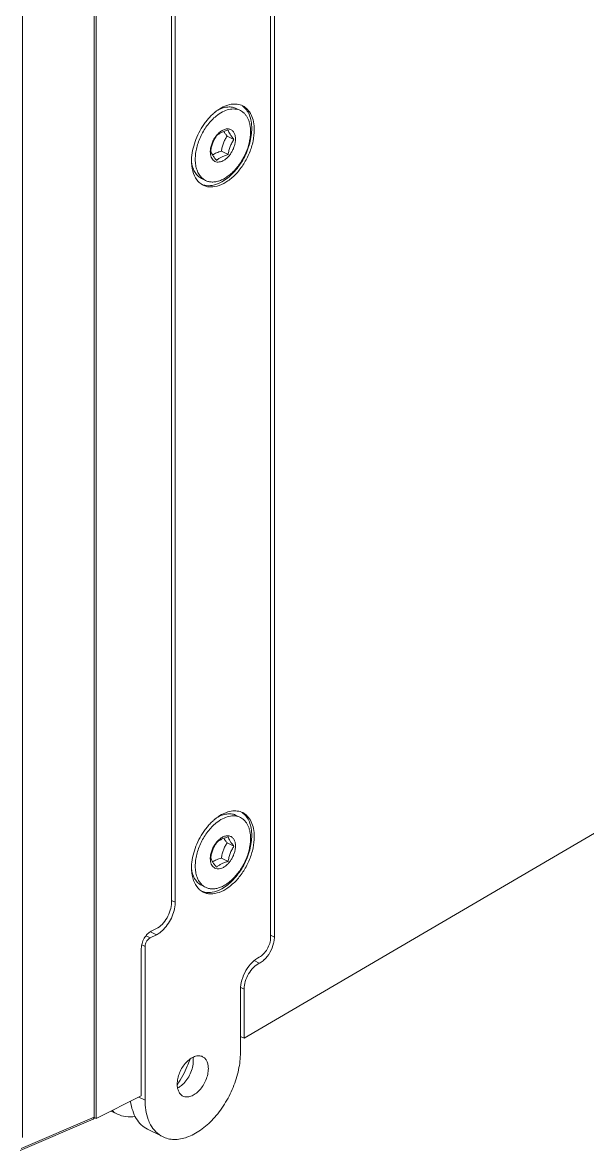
# Model space of a CAD drawing. Header units: millimetres. Extents: x 0 to 1782, y 0 to 1260.
# Drawn here: x 1024.4 to 1104, y 670 to 828.9 of the extents above; entities that cross this region are included whole.
import ezdxf

# ---------------------------------------------------------------- set-up
doc = ezdxf.new("R2010")
doc.units = ezdxf.units.MM
doc.header["$LTSCALE"] = 0.1
doc.layers.get('0').update_dxf_attribs({"lineweight": 13})

msp = doc.modelspace()

# ---------------------------------------------------------------- linework, layer by layer
for p, q in [((1034.51, 674.65), (1034.51, 930.17)), ((1034.79, 930.8), (1034.79, 674.45)), ((1059.36, 929.88), (1059.36, 699.95)), ((1059.89, 930.35), (1059.89, 700.01)), ((1024.43, 923.04), (1024.43, 672.53)), ((1045.39, 910.98), (1045.39, 704.87)), ((1045.92, 704.92), (1045.92, 911.47)), ((1055.1, 816.47), (1054.53, 816.75)), ((1053.24, 812.88), (1054.19, 812.41)), ((1052.43, 810.74), (1053.38, 810.27)), ((1050.18, 806.63), (1049.61, 806.92)), ((1222.05, 783.22), (1055.64, 685.76)), ((1055.1, 716.88), (1054.53, 717.16)), ((1053.24, 713.29), (1054.19, 712.81)), ((1052.43, 711.15), (1053.38, 710.67)), ((1050.18, 707.04), (1049.61, 707.32)), ((1045.39, 705.18), (1045.92, 704.92)), ((1042.56, 700.86), (1043.27, 701.21)), ((1041.82, 700.19), (1042.39, 699.9)), ((1042.39, 699.9), (1043.27, 700.35)), ((1043.27, 700.35), (1042.44, 700.76)), ((1059.36, 700.27), (1059.89, 700.01)), ((1041.15, 698.42), (1041.15, 677.63)), ((1041.68, 698.68), (1041.22, 698.91)), ((1041.68, 677.03), (1041.68, 698.68)), ((1057.05, 696.71), (1057.77, 696.35)), ((1055.64, 692.69), (1055.15, 692.93)), ((1055.11, 692.63), (1055.11, 683.75)), ((1055.64, 685.76), (1055.64, 692.69)), ((1055.64, 685.76), (1055.11, 686.02)), ((1041.15, 677.63), (1034.79, 674.45)), ((1040.81, 677.47), (1041.68, 677.03)), ((1036.91, 675.51), (1037.78, 675.08)), ((1034.37, 674.37), (1024.1, 669.96)), ((1034.51, 674.65), (1024.24, 670.23)), ((1034.49, 674.6), (1034.79, 674.45)), ((1034.49, 674.52), (1034.5, 674.59)), ((1024.43, 671.79), (1024.43, 672.53)), ((1042.03, 672.96), (1044.15, 671.9))]:
    msp.add_line(p, q)
for centre, radius, start, end in [((1057.2, 809.53), 8.79, 137.9713, 140.1188), ((1056.1, 810.65), 7.22, 129.4363, 131.2144), ((1055.94, 810.85), 6.96, 128.4667, 129.4308), ((1057.58, 809.22), 9.28, 140.9666, 143.1078), ((1057.37, 809.38), 9.02, 140.1138, 140.9609), ((1054.55, 810.67), 3.63, 140.2604, 141.3367), ((1053.61, 810.67), 2.74, 177.7374, 179.9812), ((1055.01, 809.34), 6.79, 177.6901, 179.9866), ((1054.73, 809.34), 6.51, 179.9993, 180.6386), ((1054.55, 809.34), 6.33, 180.633, 182.4723), ((1055.45, 809.32), 7.23, 175.6834, 177.6938), ((1054.53, 809.61), 5.78, 179.9997, 180.3946), ((1055.94, 711.25), 6.96, 128.4667, 129.4308), ((1057.58, 709.62), 9.28, 140.9666, 143.1078), ((1057.37, 709.79), 9.02, 140.1138, 140.9609), ((1057.2, 709.94), 8.79, 137.9713, 140.1188), ((1056.1, 711.05), 7.22, 129.4363, 131.2144), ((1054.55, 711.08), 3.63, 140.2604, 141.3367), ((1053.61, 711.07), 2.74, 177.7374, 179.9812), ((1055.01, 709.75), 6.79, 177.6901, 179.9866), ((1054.73, 709.75), 6.51, 179.9993, 180.6386), ((1054.55, 709.75), 6.33, 180.633, 182.4723), ((1055.45, 709.73), 7.23, 175.6834, 177.6938), ((1054.53, 710.01), 5.78, 179.9997, 180.3946), ((1041.91, 704.92), 4.01, 358.4779, 359.9939), ((1056.15, 699.32), 3.39, 306.5151, 312.09), ((1033.97, 687.67), 14.86, 340.5102, 340.8721), ((1034.03, 674.64), 0.475, 353.5922, 0.0712)]:
    msp.add_arc(centre, radius, start, end)
for points, knots in [([(1055.43, 817.14), (1055.2, 817.26), (1054.66, 817.42), (1053.78, 817.39), (1052.87, 817.11), (1052.3, 816.79), (1052.01, 816.59)], [0, 0, 0, 0, 0.219948, 0.454327, 0.713041, 1, 1, 1, 1]), ([(1054.53, 816.75), (1054.45, 816.8), (1054.26, 816.87), (1053.97, 816.95), (1053.66, 816.98), (1053.23, 816.98), (1052.66, 816.86), (1052.23, 816.68), (1052.01, 816.57)], [0, 0, 0, 0, 0.112614, 0.226645, 0.343414, 0.464076, 0.720174, 1, 1, 1, 1]), ([(1055.41, 817.12), (1055.62, 816.97), (1056, 816.58), (1056.41, 815.83), (1056.66, 814.93), (1056.71, 814.28), (1056.71, 813.94)], [0, 0, 0, 0, 0.217901, 0.453619, 0.713902, 1, 1, 1, 1]), ([(1057.06, 813.76), (1057.06, 814.14), (1057, 814.87), (1056.69, 815.86), (1056.17, 816.65), (1055.69, 817.01), (1055.43, 817.14)], [0, 0, 0, 0, 0.289697, 0.549619, 0.782844, 1, 1, 1, 1]), ([(1048.75, 809.61), (1048.75, 809.88), (1048.79, 810.44), (1048.95, 811.28), (1049.21, 812.12), (1049.56, 812.95), (1049.99, 813.75), (1050.5, 814.48), (1051.06, 815.14), (1051.48, 815.52), (1051.69, 815.7)], [0, 0, 0, 0, 0.116806, 0.239924, 0.367596, 0.497769, 0.628246, 0.756805, 0.88134, 1, 1, 1, 1]), ([(1051.34, 816.08), (1051.29, 816.03), (1051.05, 815.82), (1050.83, 815.59), (1050.67, 815.41)], [0, 0, 0, 0, 0.245176, 1, 1, 1, 1]), ([(1052.01, 816.59), (1051.97, 816.57), (1051.84, 816.48), (1051.7, 816.38), (1051.61, 816.3)], [0, 0, 0, 0, 0.246416, 1, 1, 1, 1]), ([(1051.69, 815.7), (1051.97, 815.92), (1052.54, 816.3), (1053.31, 816.61), (1053.91, 816.7), (1054.33, 816.7), (1054.73, 816.63), (1054.98, 816.53), (1055.1, 816.47)], [0, 0, 0, 0, 0.291244, 0.551557, 0.670988, 0.784382, 0.893361, 1, 1, 1, 1]), ([(1055.1, 816.47), (1055.21, 816.42), (1055.43, 816.28), (1055.71, 816.02), (1055.96, 815.71), (1056.17, 815.35), (1056.33, 814.94), (1056.49, 814.32), (1056.53, 813.83), (1056.53, 813.5)], [0, 0, 0, 0, 0.107708, 0.217562, 0.331488, 0.451034, 0.577277, 0.710835, 1, 1, 1, 1]), ([(1050.16, 814.79), (1049.61, 814.06), (1048.74, 812.49), (1048.31, 810.74), (1048.24, 809.87)], [0, 0, 0, 0, 0.510183, 1, 1, 1, 1]), ([(1049.84, 805.96), (1050.01, 805.88), (1050.35, 805.75), (1051.13, 805.66), (1052.19, 805.87), (1053.43, 806.55), (1054.6, 807.6), (1055.62, 808.95), (1056.42, 810.5), (1056.93, 812.12), (1057.06, 813.23), (1057.06, 813.76)], [0, 0, 0, 0, 0.044791, 0.091008, 0.191722, 0.307743, 0.438536, 0.579787, 0.725109, 0.867368, 1, 1, 1, 1]), ([(1053.38, 813.73), (1053.21, 813.68), (1052.89, 813.59), (1052.44, 813.4), (1052.06, 813.18), (1051.84, 813), (1051.75, 812.91)], [0, 0, 0, 0, 0.282128, 0.545391, 0.783916, 1, 1, 1, 1]), ([(1054.41, 812.44), (1054.41, 812.61), (1054.38, 812.87), (1054.28, 813.19), (1054.18, 813.4), (1054.05, 813.57), (1053.9, 813.71), (1053.72, 813.81), (1053.52, 813.88), (1053.31, 813.9), (1053.09, 813.88), (1052.87, 813.82), (1052.55, 813.68), (1052.16, 813.42), (1051.89, 813.14), (1051.76, 812.99)], [0, 0, 0, 0, 0.137226, 0.199628, 0.258051, 0.313111, 0.36577, 0.417313, 0.469181, 0.522765, 0.579221, 0.639363, 0.703639, 0.844529, 1, 1, 1, 1]), ([(1054.19, 812.41), (1054.09, 812.53), (1053.91, 812.76), (1053.67, 813.11), (1053.49, 813.43), (1053.41, 813.63), (1053.38, 813.73)], [0, 0, 0, 0, 0.303897, 0.576139, 0.80705, 1, 1, 1, 1]), ([(1056.71, 813.94), (1056.71, 813.9), (1056.7, 813.75), (1056.7, 813.61), (1056.69, 813.5)], [0, 0, 0, 0, 0.246822, 1, 1, 1, 1]), ([(1056.53, 813.5), (1056.53, 813.27), (1056.5, 812.8), (1056.38, 812.08), (1056.2, 811.36), (1055.85, 810.4), (1055.38, 809.48), (1054.8, 808.65), (1054.32, 808.08), (1053.81, 807.58), (1053.28, 807.16), (1052.74, 806.82), (1052.19, 806.58), (1051.65, 806.43), (1051.12, 806.39), (1050.63, 806.45), (1050.32, 806.56), (1050.18, 806.63)], [0, 0, 0, 0, 0.064756, 0.132625, 0.202911, 0.274835, 0.419955, 0.491499, 0.561172, 0.628211, 0.691982, 0.752026, 0.80812, 0.860338, 0.90911, 0.955266, 1, 1, 1, 1]), ([(1051.72, 812.94), (1051.59, 812.78), (1051.37, 812.45), (1051.11, 811.91), (1050.93, 811.34), (1050.88, 810.96), (1050.87, 810.77)], [0, 0, 0, 0, 0.253745, 0.511129, 0.762731, 1, 1, 1, 1]), ([(1050.87, 810.67), (1050.87, 810.53), (1050.89, 810.27), (1050.99, 809.91), (1051.15, 809.61), (1051.38, 809.38), (1051.66, 809.24), (1051.97, 809.2), (1052.31, 809.25), (1052.66, 809.38), (1053, 809.6), (1053.33, 809.89), (1053.63, 810.24), (1053.9, 810.64), (1054.12, 811.08), (1054.28, 811.53), (1054.38, 811.99), (1054.41, 812.29), (1054.41, 812.44)], [0, 0, 0, 0, 0.063432, 0.121097, 0.173353, 0.221646, 0.268442, 0.316664, 0.368797, 0.426311, 0.489599, 0.558188, 0.630979, 0.706458, 0.782875, 0.858401, 0.931288, 1, 1, 1, 1]), ([(1051.75, 812.91), (1051.64, 812.76), (1051.44, 812.43), (1051.2, 811.91), (1051.03, 811.35), (1050.96, 810.97), (1050.93, 810.77)], [0, 0, 0, 0, 0.244691, 0.494024, 0.746612, 1, 1, 1, 1]), ([(1056.69, 813.5), (1056.64, 812.77), (1056.33, 811.28), (1055.37, 809.23), (1054.02, 807.49), (1052.88, 806.61), (1052.29, 806.32)], [0, 0, 0, 0, 0.251011, 0.515758, 0.771967, 1, 1, 1, 1]), ([(1053.24, 812.88), (1053.14, 812.73), (1052.94, 812.4), (1052.7, 811.88), (1052.53, 811.32), (1052.46, 810.94), (1052.43, 810.74)], [0, 0, 0, 0, 0.244691, 0.494024, 0.746612, 1, 1, 1, 1]), ([(1052.76, 813.53), (1052.83, 813.42), (1052.99, 813.2), (1053.15, 812.99), (1053.24, 812.88)], [0, 0, 0, 0, 0.477159, 1, 1, 1, 1]), ([(1053.38, 810.27), (1053.41, 810.46), (1053.48, 810.84), (1053.65, 811.4), (1053.89, 811.93), (1054.09, 812.25), (1054.19, 812.41)], [0, 0, 0, 0, 0.253388, 0.505976, 0.755309, 1, 1, 1, 1]), ([(1050.93, 810.77), (1050.96, 810.68), (1051.04, 810.47), (1051.22, 810.15), (1051.46, 809.81), (1051.64, 809.57), (1051.75, 809.45)], [0, 0, 0, 0, 0.19295, 0.423862, 0.696103, 1, 1, 1, 1]), ([(1052.43, 810.74), (1052.31, 810.71), (1052.08, 810.64), (1051.75, 810.52), (1051.45, 810.39), (1051.27, 810.28), (1051.18, 810.22)], [0, 0, 0, 0, 0.26949, 0.528241, 0.772467, 1, 1, 1, 1]), ([(1048.23, 809.07), (1048.25, 808.57), (1048.4, 807.63), (1048.86, 806.79), (1049.16, 806.48)], [0, 0, 0, 0, 0.538208, 1, 1, 1, 1]), ([(1048.25, 809.08), (1048.29, 808.83), (1048.4, 808.37), (1048.65, 807.84), (1048.9, 807.48), (1049.12, 807.25), (1049.35, 807.06), (1049.53, 806.96), (1049.61, 806.92)], [0, 0, 0, 0, 0.28024, 0.536469, 0.657078, 0.773726, 0.887585, 1, 1, 1, 1]), ([(1049.68, 806.99), (1049.53, 807.13), (1049.25, 807.47), (1048.97, 808.08), (1048.79, 808.79), (1048.75, 809.3), (1048.75, 809.57)], [0, 0, 0, 0, 0.219997, 0.457821, 0.717529, 1, 1, 1, 1]), ([(1051.75, 809.45), (1051.84, 809.54), (1052.06, 809.71), (1052.44, 809.94), (1052.89, 810.12), (1053.21, 810.22), (1053.38, 810.27)], [0, 0, 0, 0, 0.216084, 0.454609, 0.717871, 1, 1, 1, 1]), ([(1049.16, 806.48), (1049.21, 806.43), (1049.41, 806.22), (1049.65, 806.06), (1049.84, 805.96)], [0, 0, 0, 0, 0.254873, 1, 1, 1, 1]), ([(1050.08, 805.94), (1050.04, 805.94), (1049.89, 805.98), (1049.74, 806.03), (1049.63, 806.07)], [0, 0, 0, 0, 0.252158, 1, 1, 1, 1]), ([(1050.18, 806.63), (1050.09, 806.68), (1049.91, 806.78), (1049.75, 806.92), (1049.68, 806.99)], [0, 0, 0, 0, 0.496629, 1, 1, 1, 1]), ([(1052.29, 806.32), (1051.93, 806.14), (1051.2, 805.87), (1050.42, 805.86), (1050.08, 805.94)], [0, 0, 0, 0, 0.531178, 1, 1, 1, 1]), ([(1052.01, 717), (1051.97, 716.98), (1051.84, 716.88), (1051.7, 716.78), (1051.61, 716.7)], [0, 0, 0, 0, 0.246416, 1, 1, 1, 1]), ([(1051.69, 716.1), (1051.97, 716.33), (1052.54, 716.71), (1053.31, 717.01), (1053.91, 717.11), (1054.33, 717.11), (1054.73, 717.03), (1054.98, 716.94), (1055.1, 716.88)], [0, 0, 0, 0, 0.291244, 0.551557, 0.670988, 0.784382, 0.893361, 1, 1, 1, 1]), ([(1055.43, 717.55), (1055.2, 717.67), (1054.66, 717.83), (1053.78, 717.8), (1052.87, 717.52), (1052.3, 717.19), (1052.01, 717)], [0, 0, 0, 0, 0.219948, 0.454327, 0.713041, 1, 1, 1, 1]), ([(1054.53, 717.16), (1054.45, 717.2), (1054.26, 717.28), (1053.97, 717.36), (1053.66, 717.39), (1053.23, 717.38), (1052.66, 717.27), (1052.23, 717.09), (1052.01, 716.97)], [0, 0, 0, 0, 0.112614, 0.226645, 0.343414, 0.464076, 0.720174, 1, 1, 1, 1]), ([(1055.1, 716.88), (1055.21, 716.82), (1055.43, 716.69), (1055.71, 716.43), (1055.96, 716.12), (1056.17, 715.75), (1056.33, 715.35), (1056.49, 714.73), (1056.53, 714.24), (1056.53, 713.9)], [0, 0, 0, 0, 0.107708, 0.217562, 0.331488, 0.451034, 0.577277, 0.710835, 1, 1, 1, 1]), ([(1055.25, 717.63), (1055.31, 717.6), (1055.36, 717.56), (1055.41, 717.53), (1055.62, 717.37), (1056, 716.98), (1056.41, 716.23), (1056.66, 715.33), (1056.71, 714.68), (1056.71, 714.35)], [-0.05281, -0.05281, -0.05281, -0.05281, 0, 0, 0, 0.217901, 0.453619, 0.713902, 1, 1, 1, 1]), ([(1057.06, 714.17), (1057.06, 714.55), (1057, 715.27), (1056.69, 716.26), (1056.17, 717.05), (1055.69, 717.42), (1055.43, 717.55)], [0, 0, 0, 0, 0.289697, 0.549619, 0.782844, 1, 1, 1, 1]), ([(1050.16, 715.19), (1049.61, 714.47), (1048.74, 712.89), (1048.31, 711.14), (1048.24, 710.27)], [0, 0, 0, 0, 0.510183, 1, 1, 1, 1]), ([(1048.75, 710.01), (1048.75, 710.29), (1048.79, 710.84), (1048.95, 711.68), (1049.21, 712.53), (1049.56, 713.36), (1049.99, 714.16), (1050.5, 714.89), (1051.06, 715.55), (1051.48, 715.93), (1051.69, 716.1)], [0, 0, 0, 0, 0.116806, 0.239924, 0.367596, 0.497769, 0.628246, 0.756805, 0.88134, 1, 1, 1, 1]), ([(1051.34, 716.49), (1051.29, 716.43), (1051.05, 716.22), (1050.83, 716), (1050.67, 715.82)], [0, 0, 0, 0, 0.245176, 1, 1, 1, 1]), ([(1049.84, 706.37), (1050.01, 706.29), (1050.35, 706.16), (1051.13, 706.07), (1052.19, 706.28), (1053.43, 706.96), (1054.6, 708.01), (1055.62, 709.36), (1056.42, 710.9), (1056.93, 712.53), (1057.06, 713.63), (1057.06, 714.17)], [0, 0, 0, 0, 0.044791, 0.091008, 0.191722, 0.307743, 0.438536, 0.579787, 0.725109, 0.867368, 1, 1, 1, 1]), ([(1056.53, 713.9), (1056.53, 713.67), (1056.5, 713.2), (1056.38, 712.49), (1056.2, 711.77), (1055.85, 710.81), (1055.38, 709.89), (1054.8, 709.06), (1054.32, 708.49), (1053.81, 707.99), (1053.28, 707.57), (1052.74, 707.23), (1052.19, 706.99), (1051.65, 706.84), (1051.12, 706.8), (1050.63, 706.86), (1050.32, 706.97), (1050.18, 707.04)], [0, 0, 0, 0, 0.064756, 0.132625, 0.202911, 0.274835, 0.419955, 0.491499, 0.561172, 0.628211, 0.691982, 0.752026, 0.80812, 0.860338, 0.90911, 0.955266, 1, 1, 1, 1]), ([(1053.38, 714.14), (1053.21, 714.09), (1052.89, 713.99), (1052.44, 713.81), (1052.06, 713.59), (1051.84, 713.41), (1051.75, 713.32)], [0, 0, 0, 0, 0.282128, 0.545391, 0.783916, 1, 1, 1, 1]), ([(1054.41, 712.84), (1054.41, 713.02), (1054.38, 713.28), (1054.28, 713.6), (1054.18, 713.81), (1054.05, 713.98), (1053.9, 714.12), (1053.72, 714.22), (1053.52, 714.28), (1053.31, 714.3), (1053.09, 714.28), (1052.87, 714.23), (1052.55, 714.09), (1052.16, 713.83), (1051.89, 713.55), (1051.76, 713.4)], [0, 0, 0, 0, 0.137226, 0.199628, 0.258051, 0.313111, 0.36577, 0.417313, 0.469181, 0.522765, 0.579221, 0.639363, 0.703639, 0.844529, 1, 1, 1, 1]), ([(1056.69, 713.9), (1056.64, 713.17), (1056.33, 711.69), (1055.37, 709.63), (1054.02, 707.89), (1052.88, 707.02), (1052.29, 706.72)], [0, 0, 0, 0, 0.251011, 0.515758, 0.771967, 1, 1, 1, 1]), ([(1052.76, 713.94), (1052.83, 713.83), (1052.99, 713.61), (1053.15, 713.4), (1053.24, 713.29)], [0, 0, 0, 0, 0.477159, 1, 1, 1, 1]), ([(1054.19, 712.81), (1054.09, 712.94), (1053.91, 713.17), (1053.67, 713.52), (1053.49, 713.84), (1053.41, 714.04), (1053.38, 714.14)], [0, 0, 0, 0, 0.303897, 0.576139, 0.80705, 1, 1, 1, 1]), ([(1056.71, 714.35), (1056.71, 714.31), (1056.7, 714.16), (1056.7, 714.01), (1056.69, 713.9)], [0, 0, 0, 0, 0.246822, 1, 1, 1, 1]), ([(1051.72, 713.34), (1051.59, 713.19), (1051.37, 712.85), (1051.11, 712.31), (1050.93, 711.75), (1050.88, 711.37), (1050.87, 711.18)], [0, 0, 0, 0, 0.253745, 0.511129, 0.762731, 1, 1, 1, 1]), ([(1050.87, 711.07), (1050.87, 710.94), (1050.89, 710.68), (1050.99, 710.32), (1051.15, 710.02), (1051.38, 709.79), (1051.66, 709.65), (1051.97, 709.6), (1052.31, 709.65), (1052.66, 709.79), (1053, 710.01), (1053.33, 710.3), (1053.63, 710.65), (1053.9, 711.05), (1054.12, 711.49), (1054.28, 711.94), (1054.38, 712.39), (1054.41, 712.7), (1054.41, 712.84)], [0, 0, 0, 0, 0.063432, 0.121097, 0.173353, 0.221646, 0.268442, 0.316664, 0.368797, 0.426311, 0.489599, 0.558188, 0.630979, 0.706458, 0.782875, 0.858401, 0.931288, 1, 1, 1, 1]), ([(1051.75, 713.32), (1051.64, 713.17), (1051.44, 712.84), (1051.2, 712.32), (1051.03, 711.76), (1050.96, 711.37), (1050.93, 711.18)], [0, 0, 0, 0, 0.244691, 0.494024, 0.746612, 1, 1, 1, 1]), ([(1053.24, 713.29), (1053.14, 713.13), (1052.94, 712.81), (1052.7, 712.29), (1052.53, 711.73), (1052.46, 711.34), (1052.43, 711.15)], [0, 0, 0, 0, 0.244691, 0.494024, 0.746612, 1, 1, 1, 1]), ([(1053.38, 710.67), (1053.41, 710.87), (1053.48, 711.25), (1053.65, 711.81), (1053.89, 712.33), (1054.09, 712.66), (1054.19, 712.81)], [0, 0, 0, 0, 0.253388, 0.505976, 0.755309, 1, 1, 1, 1]), ([(1050.93, 711.18), (1050.96, 711.09), (1051.04, 710.88), (1051.22, 710.56), (1051.46, 710.21), (1051.64, 709.98), (1051.75, 709.86)], [0, 0, 0, 0, 0.19295, 0.423862, 0.696103, 1, 1, 1, 1]), ([(1052.43, 711.15), (1052.31, 711.12), (1052.08, 711.05), (1051.75, 710.93), (1051.45, 710.79), (1051.27, 710.69), (1051.18, 710.63)], [0, 0, 0, 0, 0.26949, 0.528241, 0.772467, 1, 1, 1, 1]), ([(1051.75, 709.86), (1051.84, 709.95), (1052.06, 710.12), (1052.44, 710.35), (1052.89, 710.53), (1053.21, 710.63), (1053.38, 710.67)], [0, 0, 0, 0, 0.216084, 0.454609, 0.717871, 1, 1, 1, 1]), ([(1048.23, 709.47), (1048.25, 708.97), (1048.4, 708.04), (1048.86, 707.2), (1049.16, 706.89)], [0, 0, 0, 0, 0.538208, 1, 1, 1, 1]), ([(1048.25, 709.48), (1048.29, 709.24), (1048.4, 708.77), (1048.65, 708.24), (1048.9, 707.89), (1049.12, 707.66), (1049.35, 707.47), (1049.53, 707.37), (1049.61, 707.32)], [0, 0, 0, 0, 0.28024, 0.536469, 0.657078, 0.773726, 0.887585, 1, 1, 1, 1]), ([(1049.68, 707.39), (1049.53, 707.53), (1049.25, 707.87), (1048.97, 708.49), (1048.79, 709.2), (1048.75, 709.71), (1048.75, 709.97)], [0, 0, 0, 0, 0.219997, 0.457821, 0.717529, 1, 1, 1, 1]), ([(1050.18, 707.04), (1050.09, 707.09), (1049.91, 707.19), (1049.75, 707.32), (1049.68, 707.39)], [0, 0, 0, 0, 0.496629, 1, 1, 1, 1]), ([(1049.16, 706.89), (1049.21, 706.83), (1049.41, 706.63), (1049.65, 706.46), (1049.84, 706.37)], [0, 0, 0, 0, 0.254873, 1, 1, 1, 1]), ([(1050.08, 706.34), (1050.04, 706.35), (1049.89, 706.39), (1049.74, 706.44), (1049.63, 706.48)], [0, 0, 0, 0, 0.252158, 1, 1, 1, 1]), ([(1052.29, 706.72), (1051.93, 706.54), (1051.2, 706.28), (1050.42, 706.27), (1050.08, 706.34)], [0, 0, 0, 0, 0.531178, 1, 1, 1, 1]), ([(1045.39, 704.87), (1045.39, 704.51), (1045.27, 703.76), (1044.81, 702.71), (1044.15, 701.81), (1043.57, 701.36), (1043.27, 701.21)], [0, 0, 0, 0, 0.246829, 0.511783, 0.770291, 1, 1, 1, 1]), ([(1044.09, 700.92), (1044.36, 701.16), (1044.85, 701.72), (1045.42, 702.69), (1045.8, 703.73), (1045.91, 704.46), (1045.92, 704.81)], [0, 0, 0, 0, 0.245527, 0.503743, 0.759948, 1, 1, 1, 1]), ([(1042.56, 700.86), (1042.36, 700.76), (1041.98, 700.46), (1041.53, 699.86), (1041.23, 699.16), (1041.15, 698.66), (1041.15, 698.42)], [0, 0, 0, 0, 0.2297, 0.488215, 0.753182, 1, 1, 1, 1]), ([(1043.68, 700.59), (1043.72, 700.62), (1043.86, 700.72), (1043.99, 700.83), (1044.09, 700.92)], [0, 0, 0, 0, 0.24412, 1, 1, 1, 1]), ([(1041.68, 698.68), (1041.68, 698.81), (1041.72, 699.06), (1041.87, 699.41), (1042.09, 699.7), (1042.29, 699.85), (1042.39, 699.9)], [0, 0, 0, 0, 0.246818, 0.511785, 0.7703, 1, 1, 1, 1]), ([(1043.27, 700.35), (1043.31, 700.36), (1043.45, 700.44), (1043.58, 700.52), (1043.68, 700.59)], [0, 0, 0, 0, 0.242791, 1, 1, 1, 1]), ([(1059.36, 699.95), (1059.36, 699.67), (1059.26, 699.11), (1058.92, 698.32), (1058.42, 697.65), (1057.99, 697.31), (1057.77, 697.2)], [0, 0, 0, 0, 0.246829, 0.511783, 0.770291, 1, 1, 1, 1]), ([(1059.78, 699.15), (1059.8, 699.22), (1059.86, 699.5), (1059.89, 699.79), (1059.89, 700.01)], [0, 0, 0, 0, 0.25964, 1, 1, 1, 1]), ([(1058.43, 696.81), (1058.76, 697.11), (1059.33, 697.84), (1059.68, 698.7), (1059.78, 699.15)], [0, 0, 0, 0, 0.492729, 1, 1, 1, 1]), ([(1057.77, 697.2), (1057.39, 697.01), (1056.67, 696.45), (1055.84, 695.33), (1055.27, 694.02), (1055.11, 693.08), (1055.11, 692.63)], [0, 0, 0, 0, 0.229709, 0.488217, 0.753171, 1, 1, 1, 1]), ([(1055.64, 692.69), (1055.64, 693.05), (1055.76, 693.8), (1056.22, 694.85), (1056.89, 695.75), (1057.47, 696.2), (1057.77, 696.35)], [0, 0, 0, 0, 0.247007, 0.51213, 0.770611, 1, 1, 1, 1]), ([(1057.77, 696.35), (1057.81, 696.37), (1057.94, 696.44), (1058.08, 696.53), (1058.17, 696.6)], [0, 0, 0, 0, 0.241392, 1, 1, 1, 1]), ([(1055.11, 683.75), (1055.11, 682.94), (1054.91, 681.25), (1054.14, 678.79), (1052.93, 676.44), (1051.38, 674.39), (1049.6, 672.79), (1047.97, 671.9), (1046.68, 671.55), (1045.78, 671.48), (1044.92, 671.58), (1044.39, 671.77), (1044.15, 671.9)], [0, 0, 0, 0, 0.13258, 0.274771, 0.420026, 0.561219, 0.691965, 0.807944, 0.860208, 0.909027, 0.955226, 1, 1, 1, 1]), ([(1049.78, 683.17), (1049.62, 683.25), (1049.23, 683.33), (1048.62, 683.21), (1048, 682.87), (1047.42, 682.35), (1046.92, 681.68), (1046.52, 680.92), (1046.27, 680.11), (1046.2, 679.56), (1046.2, 679.3)], [0, 0, 0, 0, 0.090494, 0.191264, 0.307352, 0.438213, 0.57954, 0.724921, 0.867307, 1, 1, 1, 1]), ([(1048.03, 682.85), (1048.01, 682.81), (1047.99, 682.76), (1047.98, 682.71), (1047.87, 682.41), (1047.4, 681.21), (1046.78, 680.07), (1046.24, 679.26), (1046.23, 679.25), (1046.22, 679.23), (1046.21, 679.21)], [-0.038075, -0.038075, -0.038075, -0.038075, 0, 0, 0, 0.249533, 1, 1, 1, 1.015784, 1.015784, 1.015784, 1.015784]), ([(1048.47, 682.55), (1048.47, 682.25), (1048.39, 681.64), (1048.08, 680.75), (1047.6, 679.93), (1047.19, 679.45), (1046.96, 679.24)], [0, 0, 0, 0, 0.238358, 0.494499, 0.753531, 1, 1, 1, 1]), ([(1048.42, 683.09), (1048.43, 683.05), (1048.46, 682.87), (1048.47, 682.69), (1048.47, 682.55)], [0, 0, 0, 0, 0.24146, 1, 1, 1, 1]), ([(1050.59, 681.49), (1050.59, 681.68), (1050.56, 682.04), (1050.41, 682.53), (1050.15, 682.92), (1049.91, 683.1), (1049.78, 683.17)], [0, 0, 0, 0, 0.289574, 0.549671, 0.78286, 1, 1, 1, 1]), ([(1047.01, 677.62), (1047.17, 677.54), (1047.56, 677.45), (1048.17, 677.57), (1048.79, 677.91), (1049.37, 678.43), (1049.88, 679.1), (1050.27, 679.87), (1050.52, 680.67), (1050.59, 681.22), (1050.59, 681.49)], [0, 0, 0, 0, 0.090494, 0.191264, 0.307352, 0.438213, 0.57954, 0.724921, 0.867307, 1, 1, 1, 1]), ([(1046.2, 679.3), (1046.2, 679.11), (1046.24, 678.75), (1046.39, 678.26), (1046.65, 677.86), (1046.88, 677.68), (1047.01, 677.62)], [0, 0, 0, 0, 0.289574, 0.549671, 0.78286, 1, 1, 1, 1]), ([(1046.96, 679.24), (1046.91, 679.2), (1046.69, 679.02), (1046.46, 678.86), (1046.28, 678.77), (1046.27, 678.77), (1046.26, 678.76), (1046.25, 678.76)], [0, 0, 0, 0, 0.262687, 1, 1, 1, 1.032827, 1.032827, 1.032827, 1.032827]), ([(1042.46, 673.57), (1042.33, 673.81), (1041.84, 674.9), (1041.68, 676.11), (1041.68, 677.03)], [0, 0, 0, 0, 0.228532, 1, 1, 1, 1]), ([(1037.78, 675.08), (1037.72, 675.11), (1037.45, 675.25), (1037.21, 675.43), (1037.04, 675.58)], [0, 0, 0, 0, 0.248716, 1, 1, 1, 1]), ([(1039.64, 676.87), (1039.7, 676.43), (1039.88, 675.59), (1040.39, 674.45), (1041.1, 673.55), (1041.71, 673.12), (1042.03, 672.96)], [0, 0, 0, 0, 0.282009, 0.538852, 0.775291, 1, 1, 1, 1]), ([(1034.37, 674.37), (1034.4, 674.38), (1034.45, 674.43), (1034.48, 674.49), (1034.49, 674.52)], [0, 0, 0, 0, 0.471693, 1, 1, 1, 1]), ([(1040.26, 674.75), (1039.83, 674.68), (1038.97, 674.65), (1038.15, 674.9), (1037.78, 675.08)], [0, 0, 0, 0, 0.516107, 1, 1, 1, 1]), ([(1044.15, 671.9), (1043.8, 672.07), (1043.14, 672.55), (1042.66, 673.21), (1042.46, 673.57)], [0, 0, 0, 0, 0.48518, 1, 1, 1, 1])]:
    msp.add_open_spline(points, degree=3, knots=knots)

doc.saveas('drawing.dxf')
